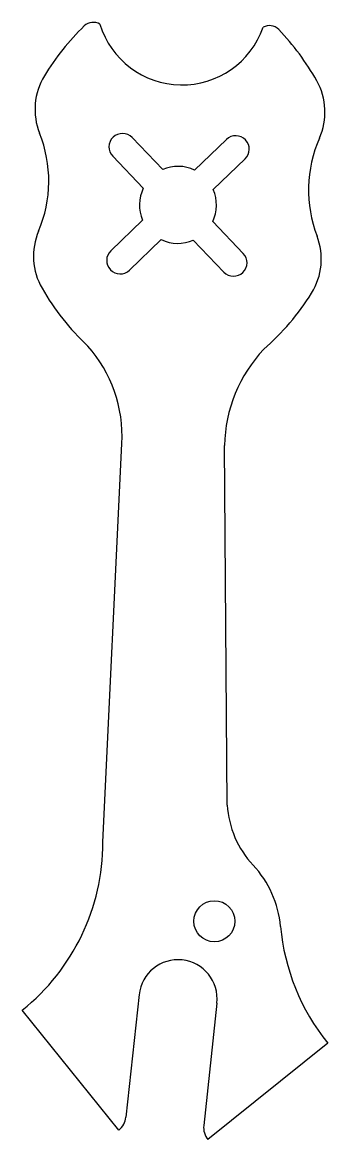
# Model space of a CAD drawing. Header units: millimetres. Extents: x 0.5 to 24.3, y 1.6 to 88.6.
import ezdxf

# ---------------------------------------------------------------- set-up
doc = ezdxf.new("R2010")
doc.units = ezdxf.units.MM
doc.header["$MEASUREMENT"] = 0
doc.layers.add('3 Inch Arms', color=181, linetype='Continuous')

msp = doc.modelspace()

# ---------------------------------------------------------------- linework, layer by layer
at = {"layer": '3 Inch Arms', "extrusion": (-0.721061, -0.692871, 0)}
for p, q in [((11.45, 77.132), (9.067, 79.613)), ((17.728, 70.599), (15.344, 73.08))]:
    msp.add_line(p, q, dxfattribs=at)
at = {"layer": '3 Inch Arms', "extrusion": (0.692871, -0.721061, 1.8e-15)}
for p, q in [((16.419, 79.466), (13.939, 77.083)), ((7.406, 70.805), (9.886, 73.188))]:
    msp.add_line(p, q, dxfattribs=at)
at = {"layer": '3 Inch Arms', "extrusion": (0.721061, 0.692871, 0)}
for p, q in [((7.553, 78.158), (9.936, 75.677)), ((16.213, 69.144), (13.83, 71.625))]:
    msp.add_line(p, q, dxfattribs=at)
at = {"layer": '3 Inch Arms', "extrusion": (-0.692871, 0.721061, -1.8e-15)}
for p, q in [((17.874, 77.952), (15.394, 75.569)), ((8.861, 69.291), (11.341, 71.674))]:
    msp.add_line(p, q, dxfattribs=at)
at = {"layer": '3 Inch Arms'}
for p, q in [((6.792, 24.748), (8.269, 55.801)), ((16.481, 27.635), (16.267, 55.642)), ((9.608, 12.871), (8.581, 3.334)), ((15.673, 12.218), (14.646, 2.681)), ((8.031, 2.326), (0.507, 11.664)), ((24.308, 9.103), (14.97, 1.579))]:
    msp.add_line(p, q, dxfattribs=at)
msp.add_circle((15.476, 18.588), 1.6, dxfattribs=at)
for centre, radius, start, end in [((18.98, 74.202), 19.628, 134.05019, 148.60742), ((6.029, 87.591), 1, 58.04847, 134.05019), ((12.953, 90.4), 6.689, 197.04296, 340.85981), ((19.771, 87.339), 1, 43.86797, 119.8543), ((6.341, 74.43), 19.628, 29.32747, 43.86797), ((6.494, 81.822), 5, 148.60742, 201.84357), ((19.094, 81.595), 5, 336.15825, 29.32747), ((-7.429, 76.241), 10, 336.99261, 21.84357), ((8.31, 78.885), 1.05, 43.85782, 223.85782), ((17.147, 78.709), 1.05, 313.85782, 133.85782), ((32.814, 75.532), 10, 156.15825, 201.0088), ((12.64, 74.378), 3, 64.34513, 113.3705), ((12.64, 74.378), 3, 154.34513, 203.3705), ((12.64, 74.378), 3, 334.34513, 23.3705), ((6.377, 70.378), 5, 156.99261, 209.96732), ((12.64, 74.378), 3, 244.34513, 293.3705), ((18.811, 70.154), 5, 327.96757, 21.0088), ((8.133, 70.048), 1.05, 133.85782, 313.85782), ((16.971, 69.872), 1.05, 223.85782, 43.85782), ((19.049, 77.684), 19.628, 209.96732, 226.77248), ((6.411, 77.912), 19.628, 311.16241, 327.96757), ((-2.321, 56.341), 10.604, 357.0828, 41.61381), ((27.451, 55.445), 11.185, 136.55904, 178.99052), ((23.947, 28.082), 7.479, 183.42572, 223.21406), ((-9.994, 24.759), 16.786, 308.7283, 359.95927), ((12.665, 17.483), 8, 5.04842, 43.21406), ((37.355, 19.664), 16.786, 185.04842, 218.98734), ((12.64, 12.544), 3.05, 353.85782, 173.85782), ((7.09, 3.494), 1.5, 308.85782, 353.85782), ((16.138, 2.521), 1.5, 173.85782, 218.85782)]:
    msp.add_arc(centre, radius, start, end, dxfattribs=at)

doc.saveas('drawing.dxf')
